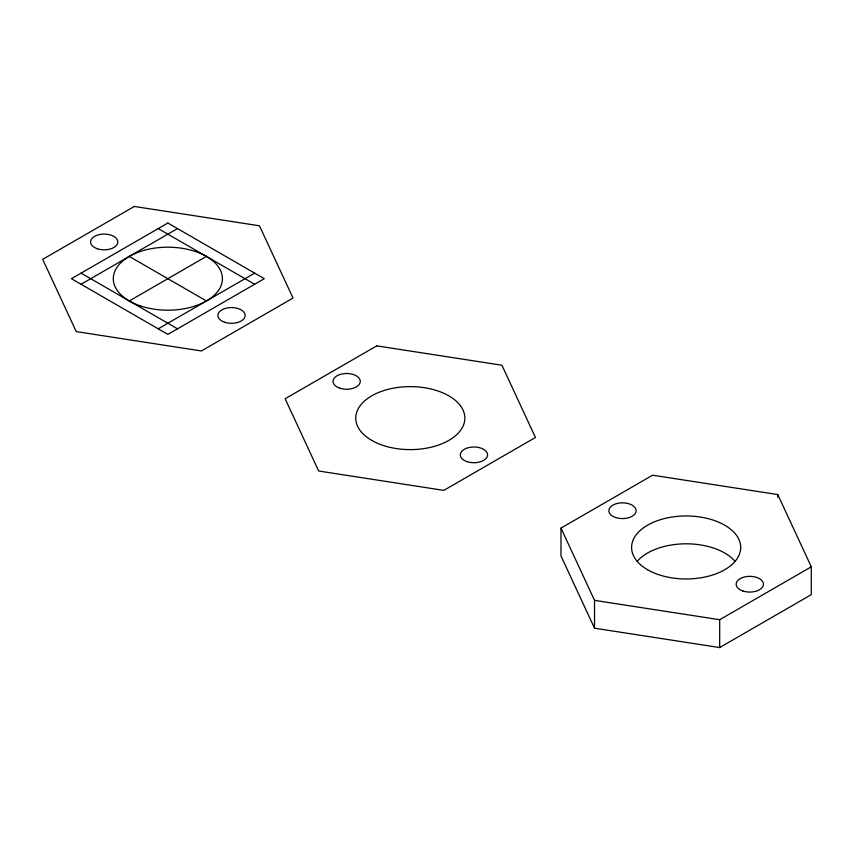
<?xml version="1.0" encoding="UTF-8"?>
<svg xmlns="http://www.w3.org/2000/svg" width="854" height="854" viewBox="0 0 854 854"><rect width="100%" height="100%" fill="white"/><g stroke="black" fill="none" stroke-linecap="round" stroke-linejoin="round"><path stroke-width="1.28" d="M81.055 284.265L177.504 228.584M129.285 300.971L206.433 256.424M158.214 328.811L254.663 273.131M560.982 528.092L652.605 475.198L777.759 494.562L811.3 566.821L811.3 594.662L719.676 647.556L594.523 628.202L560.982 555.943L560.982 528.092L594.523 600.362L594.523 628.202M594.523 600.362L719.676 619.716L811.3 566.821M158.214 228.584L254.663 284.265M129.285 256.424L206.433 300.971M81.055 273.131L177.504 328.811M777.759 494.562L777.759 497.209M719.676 619.716L719.676 647.556M637.212 561.356A54.56 31.502 0 0 1 686.136 543.806A54.56 31.502 0 0 1 735.07 561.356M134.324 206.444L42.7 259.338L76.241 331.598L201.395 350.962L293.018 298.057L259.477 225.798L134.324 206.444M167.864 223.022L71.416 278.703L167.864 334.384L264.302 278.703L167.864 223.022M376.753 345.859L285.129 398.754L318.67 471.013L443.824 490.377L535.447 437.483L501.917 365.224L376.753 345.859M97.388 248.77A13.643 7.878 0 0 0 117.841 241.949A13.643 7.878 0 0 0 97.388 235.128A13.643 7.878 0 0 0 97.388 248.77M224.698 322.268A13.643 7.878 0 0 0 245.151 315.446A13.643 7.878 0 0 0 224.698 308.625A13.643 7.878 0 0 0 224.698 322.268M140.579 305.978A54.56 31.502 0 0 0 222.414 278.703A54.56 31.502 0 0 0 140.579 251.418A54.56 31.502 0 0 0 140.579 305.978M339.817 388.186A13.643 7.878 0 0 0 360.281 381.364A13.643 7.878 0 0 0 339.817 374.554A13.643 7.878 0 0 0 339.817 388.186M467.127 461.683A13.643 7.878 0 0 0 487.581 454.872A13.643 7.878 0 0 0 467.127 448.051A13.643 7.878 0 0 0 467.127 461.683M371.714 440.386A54.56 31.502 0 0 0 462.985 426.274A54.56 31.502 0 0 0 396.171 387.695A54.56 31.502 0 0 0 371.714 440.386M615.67 517.524A13.643 7.878 0 0 0 636.123 510.713A13.643 7.878 0 0 0 615.67 503.892A13.643 7.878 0 0 0 615.67 517.524M742.98 591.032A13.643 7.878 0 0 0 763.433 584.211A13.643 7.878 0 0 0 742.98 577.389A13.643 7.878 0 0 0 742.98 591.032M647.567 569.735A54.56 31.502 0 0 0 738.838 555.612A54.56 31.502 0 0 0 672.023 517.033A54.56 31.502 0 0 0 647.567 569.735"/></g></svg>
